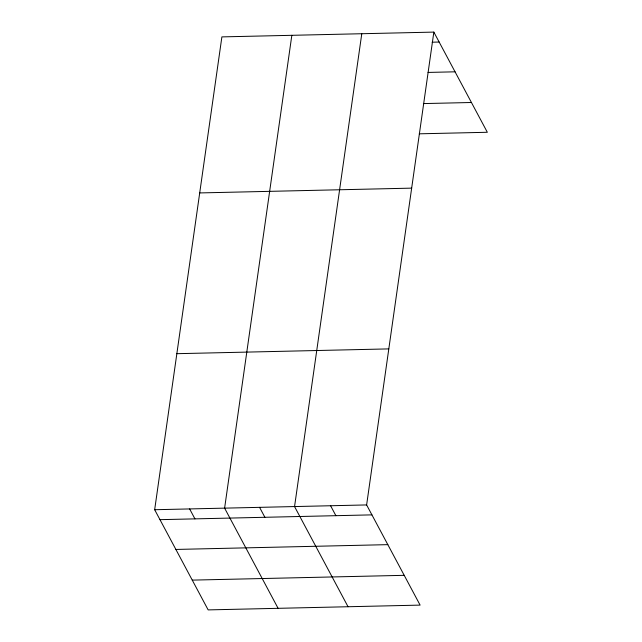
<?xml version="1.0" encoding="UTF-8"?>
<svg xmlns="http://www.w3.org/2000/svg" width="642" height="642" viewBox="0 0 642 642"><rect width="100%" height="100%" fill="white"/><g stroke="black" fill="none" stroke-linecap="round" stroke-linejoin="round"><path stroke-width="0.96" d="M433.848 32.1L366.622 504.933L420.109 605.109L208.152 609.9L154.666 509.724L221.891 36.891L433.848 32.1L487.334 132.276L419.274 133.817M291.837 35.31L224.612 508.143L278.098 608.319M361.783 33.729L294.558 506.562L348.044 606.738M432.146 42.195L439.152 42.035M428.029 72.426L455.058 71.816M423.391 103.587L471.437 102.495M199.702 192.929L411.666 188.138M176.847 353.686L388.803 348.895M154.666 509.724L366.622 504.933M159.97 519.659L371.927 514.868M175.868 549.44L387.832 544.649M192.255 580.119L404.211 575.328M330.59 505.744L335.894 515.687M259.585 507.349L264.889 517.292M189.639 508.929L194.943 518.872"/></g></svg>
